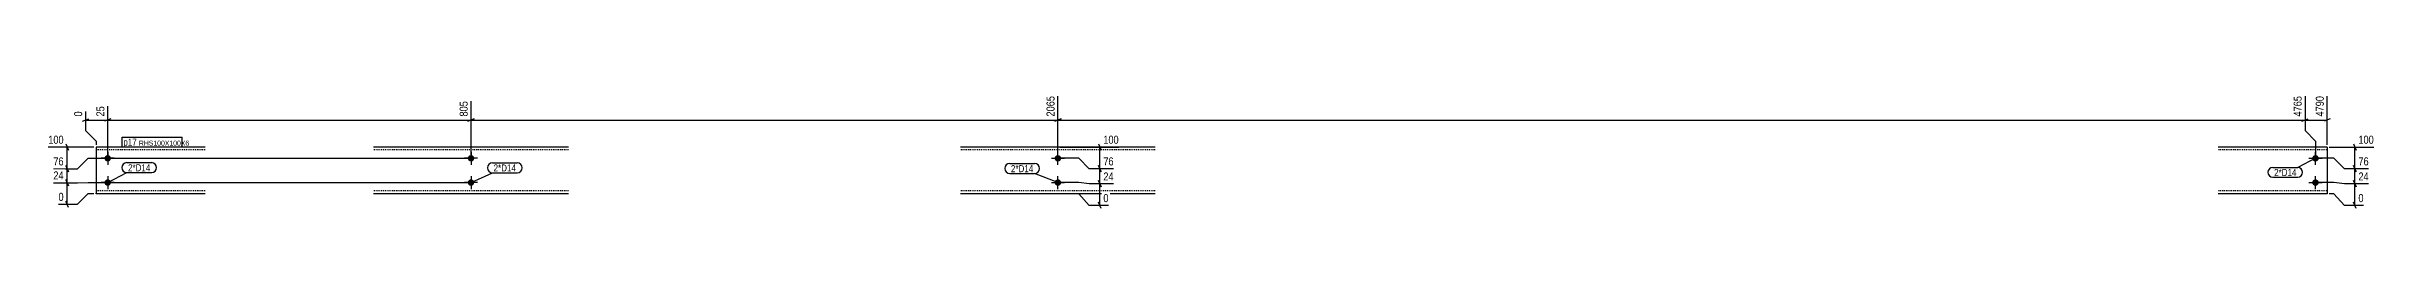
# Model space of a CAD drawing. Header units: millimetres. Extents: x 13 to 16388, y 13 to 259.
# Drawn here: x 11388 to 16388, y 14 to 259 of the extents above; entities that cross this region are included whole.
import ezdxf

# ---------------------------------------------------------------- set-up
doc = ezdxf.new("R2010")
doc.units = ezdxf.units.MM
doc.linetypes.add('DXK_LINE_DOT2', pattern=[3.9198, 1.9599, -1.9599])
for name, color, linetype in [('MÅLSÆTNING', 7, 'Continuous'), ('STÅL', 7, 'Continuous'), ('TEKST', 7, 'Continuous')]:
    doc.layers.add(name, color=color, linetype=linetype)
doc.styles.add('Arial Narrow', font='ARIALN.TTF', dxfattribs={"height": 0.2})

msp = doc.modelspace()

# ---------------------------------------------------------------- hatches: boundary and pattern name
at = {"layer": 'STÅL', "linetype": 'Continuous'}
for points in [[(11518.9, 114.4, -1), (11518.9, 128.4, -1)], [(12298.9, 114.4, -1), (12298.9, 128.4, -1)], [(13558.9, 128.4, -1), (13558.9, 114.4, -1)], [(16258.9, 128.4, -1), (16258.9, 114.4, -1)], [(11518.9, 62.4, -1), (11518.9, 76.4, -1)], [(12298.9, 62.4, -1), (12298.9, 76.4, -1)], [(13558.9, 76.4, -1), (13558.9, 62.4, -1)], [(16258.9, 76.4, -1), (16258.9, 62.4, -1)]]:
    msp.add_hatch(color=3, dxfattribs=at).paths.add_polyline_path(points)

# ---------------------------------------------------------------- linework, layer by layer
at = {"layer": 'MÅLSÆTNING', "color": 7, "linetype": 'Continuous'}
for p, q in [((13558.9, 126), (13558.9, 255)), ((13558.9, 126), (13558.9, 255)), ((16236.4, 255), (16236.4, 181)), ((16283.9, 150), (16283.9, 255)), ((11464.7, 200.8), (11478.2, 206.2)), ((11471.4, 222.1), (11471.4, 181)), ((11471.4, 203.5), (11518.9, 203.5)), ((11525.7, 206.2), (11512.2, 200.8)), ((11525.7, 206.2), (11512.2, 200.8)), ((11518.9, 126), (11518.9, 233)), ((11518.9, 126), (11518.9, 233)), ((11518.9, 203.5), (12298.9, 203.5)), ((12305.7, 206.2), (12292.2, 200.8)), ((12292.2, 200.8), (12305.7, 206.2)), ((12298.9, 126), (12298.9, 244)), ((12298.9, 126), (12298.9, 244)), ((12298.9, 203.5), (13558.9, 203.5)), ((13565.7, 206.2), (13552.2, 200.8)), ((13552.2, 200.8), (13565.7, 206.2)), ((16229.7, 200.8), (16243.2, 206.2)), ((16236.4, 203.5), (16283.9, 203.5)), ((16290.7, 206.2), (16277.2, 200.8)), ((11429.1, 152.2), (11434.5, 138.7)), ((11471.4, 181), (11493.9, 158.5)), ((11493.9, 158.5), (11493.9, 150)), ((13646.2, 152.2), (13651.6, 138.7)), ((16236.4, 181), (16258.9, 158.5)), ((16236.4, 181), (16258.9, 158.5)), ((16258.9, 158.5), (16258.9, 126)), ((16258.9, 158.5), (16258.9, 126)), ((16340.7, 152.2), (16346.1, 138.7)), ((11489.4, 145.5), (11391.3, 145.5)), ((11434.5, 92.2), (11429.1, 105.7)), ((11429.1, 105.7), (11434.5, 92.2)), ((11431.8, 99), (11431.8, 145.5)), ((11454.3, 99), (11476.8, 121.4)), ((11454.3, 99), (11476.8, 121.4)), ((11476.8, 121.4), (12294.4, 121.4)), ((11476.8, 121.4), (12294.4, 121.4)), ((13563.4, 145.5), (13689.5, 145.5)), ((13603.9, 121.4), (13563.4, 121.4)), ((13603.9, 121.4), (13563.4, 121.4)), ((13626.4, 99), (13603.9, 121.4)), ((13626.4, 99), (13603.9, 121.4)), ((13651.6, 92.2), (13646.2, 105.7)), ((13646.2, 105.7), (13651.6, 92.2)), ((13648.9, 99), (13648.9, 145.5)), ((16298.4, 121.4), (16263.4, 121.4)), ((16298.4, 121.4), (16263.4, 121.4)), ((16288.4, 145.5), (16384, 145.5)), ((16320.9, 99), (16298.4, 121.4)), ((16320.9, 99), (16298.4, 121.4)), ((16346.1, 92.2), (16340.7, 105.7)), ((16340.7, 105.7), (16346.1, 92.2)), ((16343.4, 99), (16343.4, 145.5)), ((11402.2, 99), (11454.3, 99)), ((11402.2, 99), (11454.3, 99)), ((11402.2, 68.9), (11454.3, 68.9)), ((11402.2, 68.9), (11454.3, 68.9)), ((11434.5, 62.2), (11429.1, 75.7)), ((11429.1, 75.7), (11434.5, 62.2)), ((11431.8, 68.9), (11431.8, 99)), ((11431.8, 22.9), (11431.8, 68.9)), ((11454.3, 68.9), (11476.8, 69.4)), ((11454.3, 68.9), (11476.8, 69.4)), ((11476.8, 69.4), (12294.4, 69.4)), ((11476.8, 69.4), (12294.4, 69.4)), ((13603.9, 69.4), (13563.4, 69.4)), ((13603.9, 69.4), (13563.4, 69.4)), ((13626.4, 66.7), (13603.9, 69.4)), ((13626.4, 66.7), (13603.9, 69.4)), ((13678.5, 99), (13626.4, 99)), ((13678.5, 99), (13626.4, 99)), ((13678.5, 66.7), (13626.4, 66.7)), ((13678.5, 66.7), (13626.4, 66.7)), ((13651.6, 60), (13646.2, 73.5)), ((13646.2, 73.5), (13651.6, 60)), ((13648.9, 66.7), (13648.9, 99)), ((13648.9, 20.3), (13648.9, 66.7)), ((16298.4, 69.4), (16263.4, 69.4)), ((16298.4, 69.4), (16263.4, 69.4)), ((16320.9, 66.7), (16298.4, 69.4)), ((16320.9, 66.7), (16298.4, 69.4)), ((16373, 99), (16320.9, 99)), ((16373, 99), (16320.9, 99)), ((16373, 66.7), (16320.9, 66.7)), ((16373, 66.7), (16320.9, 66.7)), ((16346.1, 60), (16340.7, 73.5)), ((16340.7, 73.5), (16346.1, 60)), ((16343.4, 66.7), (16343.4, 99)), ((16343.4, 20.3), (16343.4, 66.7)), ((11413.2, 22.9), (11454.3, 22.9)), ((11434.5, 16.2), (11429.1, 29.7)), ((11454.3, 22.9), (11476.8, 45.9)), ((11476.8, 45.9), (11489.4, 45.9)), ((13603.9, 45.5), (13563.4, 45.5)), ((13626.4, 20.3), (13603.9, 45.5)), ((13667.5, 20.3), (13626.4, 20.3)), ((13651.6, 13.5), (13646.2, 27)), ((16298.4, 45.5), (16288.4, 45.5)), ((16320.9, 20.3), (16298.4, 45.5)), ((16362, 20.3), (16320.9, 20.3)), ((16346.1, 13.5), (16340.7, 27))]:
    msp.add_line(p, q, dxfattribs=at)
at = {"layer": 'STÅL', "color": 2, "linetype": 'Continuous'}
for p, q in [((11727.9, 145.5), (11493.9, 145.5)), ((11493.9, 145.5), (11493.9, 46.4)), ((12507.9, 145.5), (12089.9, 145.5)), ((13767.9, 145.5), (13349.9, 145.5)), ((16283.9, 145.5), (16049.9, 145.5)), ((16283.9, 145.5), (16283.9, 144.5)), ((16283.9, 144.5), (16283.9, 141.9)), ((16283.9, 141.9), (16283.9, 45.5)), ((11493.9, 45.5), (11493.9, 46.4)), ((11727.9, 45.5), (11493.9, 45.5)), ((12507.9, 45.5), (12089.9, 45.5)), ((13767.9, 45.5), (13349.9, 45.5)), ((16283.9, 45.5), (16049.9, 45.5))]:
    msp.add_line(p, q, dxfattribs=at)
at = {"layer": 'STÅL', "color": 7, "linetype": 'DXK_LINE_DOT2'}
for p, q in [((11727.9, 139.5), (11493.9, 139.5)), ((12507.9, 139.5), (12089.9, 139.5)), ((13767.9, 139.5), (13349.9, 139.5)), ((16283.9, 139.5), (16049.9, 139.5)), ((11493.9, 51.5), (11493.9, 51.9)), ((11727.9, 51.5), (11493.9, 51.5)), ((12507.9, 51.5), (12089.9, 51.5)), ((13767.9, 51.5), (13349.9, 51.5)), ((16283.9, 51.5), (16049.9, 51.5)), ((16283.9, 51.5), (16283.9, 51.9))]:
    msp.add_line(p, q, dxfattribs=at)
at = {"layer": 'STÅL', "color": 3, "linetype": 'Continuous'}
for p, q in [((11532.9, 121.4), (11504.9, 121.4)), ((11518.9, 135.4), (11518.9, 107.4)), ((12312.9, 121.4), (12284.9, 121.4)), ((12298.9, 135.4), (12298.9, 107.4)), ((13544.9, 121.4), (13572.9, 121.4)), ((13558.9, 107.4), (13558.9, 135.4)), ((16244.9, 121.4), (16272.9, 121.4)), ((16258.9, 107.4), (16258.9, 135.4)), ((11532.9, 69.4), (11504.9, 69.4)), ((11518.9, 83.4), (11518.9, 55.4)), ((12312.9, 69.4), (12284.9, 69.4)), ((12298.9, 83.4), (12298.9, 55.4)), ((13544.9, 69.4), (13572.9, 69.4)), ((13558.9, 55.4), (13558.9, 83.4)), ((16244.9, 69.4), (16272.9, 69.4)), ((16258.9, 55.4), (16258.9, 83.4))]:
    msp.add_line(p, q, dxfattribs=at)

# ---------------------------------------------------------------- wipeouts: each hides what was drawn before it
at = {"color": 0}
for points in [[(12395.4, 93.2), (12395.4, 108.9), (12347.4, 108.9), (12347.4, 93.2)], [(13506.1, 91.7), (13506.1, 107.5), (13458.1, 107.5), (13458.1, 91.7)], [(16218, 83.5), (16218, 99.2), (16170.1, 99.2), (16170.1, 83.5)]]:
    msp.add_wipeout(points, dxfattribs=at).dxf.layer = 'TEKST'

# ---------------------------------------------------------------- next in the draw order: wipeouts: each hides what was drawn before it
at = {"color": 0, "linetype": 'Continuous'}
for points in [[(16280.3, 258.6), (16255.1, 258.6), (16255.1, 207.5), (16280.3, 207.5)], [(11515.3, 236.6), (11490.1, 236.6), (11490.1, 207.5), (11515.3, 207.5)], [(12295.3, 247.6), (12270.1, 247.6), (12270.1, 207.5), (12295.3, 207.5)], [(11427.8, 149.1), (11427.8, 174.3), (11387.7, 174.3), (11387.7, 149.1)], [(13693.1, 149.1), (13693.1, 174.3), (13652.9, 174.3), (13652.9, 149.1)], [(16387.6, 149.1), (16387.6, 174.3), (16347.5, 174.3), (16347.5, 149.1)]]:
    msp.add_wipeout(points, dxfattribs=at).dxf.layer = 'MÅLSÆTNING'
at = {"color": 0}
for points in [[(11581.2, 148.6), (11581.2, 164.4), (11552.4, 164.4), (11552.4, 148.6)], [(11610.6, 93.6), (11610.6, 109.4), (11562.6, 109.4), (11562.6, 93.6)], [(12395.4, 93.2), (12395.4, 108.9), (12347.4, 108.9), (12347.4, 93.2)], [(13506.1, 91.7), (13506.1, 107.5), (13458.1, 107.5), (13458.1, 91.7)], [(16218, 83.5), (16218, 99.2), (16170.1, 99.2), (16170.1, 83.5)]]:
    msp.add_wipeout(points, dxfattribs=at).dxf.layer = 'TEKST'

# ---------------------------------------------------------------- next in the draw order: linework, layer by layer
at = {"layer": 'MÅLSÆTNING', "color": 7, "linetype": 'Continuous'}
for p, q in [((16236.4, 255), (16236.4, 181)), ((13558.9, 203.5), (16236.4, 203.5)), ((16229.7, 200.8), (16243.2, 206.2))]:
    msp.add_line(p, q, dxfattribs=at)
at = {"layer": 'TEKST', "color": 7, "linetype": 'Continuous'}
for p, q in [((12344.7, 111.6), (12398.1, 111.6)), ((13455.4, 110.2), (13508.8, 110.2)), ((16167.4, 101.9), (16220.7, 101.9)), ((16258.9, 121.4), (16220.7, 101.9)), ((12298.9, 69.4), (12344.7, 90.5)), ((12344.7, 90.5), (12398.1, 90.5)), ((13455.4, 89), (13508.8, 89)), ((13558.9, 69.4), (13508.8, 89)), ((16167.4, 80.8), (16220.7, 80.8))]:
    msp.add_line(p, q, dxfattribs=at)
for centre, start, end in [((12344.7, 101), 90, 270), ((12398.1, 101), 270, 90), ((13455.4, 99.6), 90, 270), ((13508.8, 99.6), 270, 90), ((16167.4, 91.4), 90, 270), ((16220.7, 91.4), 270, 90)]:
    msp.add_arc(centre, 10.6, start, end, dxfattribs=at)

# ---------------------------------------------------------------- next in the draw order: texts
at = {"layer": 'MÅLSÆTNING', "color": 3, "linetype": 'Continuous', "style": 'Arial Narrow'}
for s, p in [('4790', (16276.7, 211.1)), ('25', (11511.7, 211.1)), ('805', (12291.7, 211.1))]:
    msp.add_text(s, height=17.18, rotation=90.0002, dxfattribs=at).set_placement(p)
for p in [(11391.3, 152.7), (13656.5, 152.7), (16351.1, 152.7)]:
    msp.add_text('100', height=17.18, dxfattribs=at).set_placement(p)
at = {"layer": 'TEKST', "color": 3, "style": 'Arial Narrow'}
for p in [(12347.4, 93.2), (13458.1, 91.7), (16170.1, 83.5)]:
    msp.add_text('2*D14', height=15.03, dxfattribs=at).set_placement(p)

# ---------------------------------------------------------------- next in the draw order: wipeouts: each hides what was drawn before it
at = {"color": 0, "linetype": 'Continuous'}
msp.add_wipeout([(11467.8, 225.7), (11442.6, 225.7), (11442.6, 207.5), (11467.8, 207.5)], dxfattribs=at).dxf.layer = 'MÅLSÆTNING'
at = {"color": 0}
for points in [[(11581.2, 148.6), (11581.2, 164.4), (11552.4, 164.4), (11552.4, 148.6)], [(11610.6, 93.6), (11610.6, 109.4), (11562.6, 109.4), (11562.6, 93.6)]]:
    msp.add_wipeout(points, dxfattribs=at).dxf.layer = 'TEKST'

# ---------------------------------------------------------------- next in the draw order: linework, layer by layer
at = {"layer": 'TEKST', "color": 7, "linetype": 'Continuous'}
for p, q in [((11549.7, 145.9), (11549.7, 167.1)), ((11559.9, 112.1), (11613.3, 112.1)), ((11518.9, 69.4), (11559.9, 90.9)), ((11559.9, 90.9), (11613.3, 90.9))]:
    msp.add_line(p, q, dxfattribs=at)
for centre, start, end in [((11559.9, 101.5), 90, 270), ((11613.3, 101.5), 270, 90)]:
    msp.add_arc(centre, 10.6, start, end, dxfattribs=at)

# ---------------------------------------------------------------- next in the draw order: texts
at = {"layer": 'MÅLSÆTNING', "color": 3, "linetype": 'Continuous', "style": 'Arial Narrow'}
msp.add_text('0', height=17.2, rotation=90.0002, dxfattribs=at).set_placement((11464.2, 211.1))
at = {"layer": 'TEKST', "color": 3, "style": 'Arial Narrow'}
msp.add_text('2*D14', height=15.03, dxfattribs=at).set_placement((11562.6, 93.6))

# ---------------------------------------------------------------- next in the draw order: wipeouts: each hides what was drawn before it
at = {"color": 0, "linetype": 'Continuous'}
for points in [[(13555.3, 258.6), (13530.1, 258.6), (13530.1, 207.5), (13555.3, 207.5)], [(16232.8, 258.6), (16207.6, 258.6), (16207.6, 207.5), (16232.8, 207.5)], [(11427.8, 102.6), (11427.8, 127.8), (11398.6, 127.8), (11398.6, 102.6)], [(13682.1, 102.6), (13682.1, 127.8), (13652.9, 127.8), (13652.9, 102.6)], [(16376.6, 102.6), (16376.6, 127.8), (16347.5, 127.8), (16347.5, 102.6)]]:
    msp.add_wipeout(points, dxfattribs=at).dxf.layer = 'MÅLSÆTNING'
at = {"color": 0}
msp.add_wipeout([(11676.4, 148.6), (11676.4, 159.9), (11585.9, 159.9), (11585.9, 148.6)], dxfattribs=at).dxf.layer = 'TEKST'

# ---------------------------------------------------------------- next in the draw order: texts
at = {"layer": 'MÅLSÆTNING', "color": 3, "linetype": 'Continuous', "style": 'Arial Narrow'}
for s, p in [('2065', (13551.7, 211.1)), ('4765', (16229.2, 211.1))]:
    msp.add_text(s, height=17.18, rotation=90.0002, dxfattribs=at).set_placement(p)
for p in [(11402.2, 106.2), (13656.5, 106.2), (16351.1, 106.2)]:
    msp.add_text('76', height=17.18, dxfattribs=at).set_placement(p)

# ---------------------------------------------------------------- next in the draw order: wipeouts: each hides what was drawn before it
at = {"color": 0}
msp.add_wipeout([(11676.4, 148.6), (11676.4, 159.9), (11585.9, 159.9), (11585.9, 148.6)], dxfattribs=at).dxf.layer = 'TEKST'

# ---------------------------------------------------------------- next in the draw order: linework, layer by layer
at = {"layer": 'TEKST', "color": 7, "linetype": 'Continuous'}
for p, q in [((11549.7, 167.1), (11679.1, 167.1)), ((11679.1, 145.9), (11679.1, 167.1)), ((11549.7, 145.9), (11679.1, 145.9))]:
    msp.add_line(p, q, dxfattribs=at)

# ---------------------------------------------------------------- next in the draw order: texts
at = {"layer": 'TEKST', "color": 3, "style": 'Arial Narrow'}
for s, height, p in [('p17', 15.03, (11552.4, 148.6)), ('RHS100X100X6', 10.737, (11585.9, 148.6))]:
    msp.add_text(s, height=height, dxfattribs=at).set_placement(p)

# ---------------------------------------------------------------- next in the draw order: wipeouts: each hides what was drawn before it
at = {"color": 0, "linetype": 'Continuous'}
for points in [[(11427.8, 72.5), (11427.8, 97.7), (11398.6, 97.7), (11398.6, 72.5)], [(13682.1, 70.3), (13682.1, 95.5), (13652.9, 95.5), (13652.9, 70.3)], [(16376.6, 70.3), (16376.6, 95.5), (16347.5, 95.5), (16347.5, 70.3)]]:
    msp.add_wipeout(points, dxfattribs=at).dxf.layer = 'MÅLSÆTNING'

# ---------------------------------------------------------------- next in the draw order: wipeouts: each hides what was drawn before it
for points in [[(11427.8, 26.5), (11427.8, 51.7), (11409.6, 51.7), (11409.6, 26.5)], [(13671.1, 23.9), (13671.1, 49.1), (13652.9, 49.1), (13652.9, 23.9)], [(16365.6, 23.9), (16365.6, 49.1), (16347.5, 49.1), (16347.5, 23.9)]]:
    msp.add_wipeout(points, dxfattribs=at).dxf.layer = 'MÅLSÆTNING'

# ---------------------------------------------------------------- next in the draw order: texts
at = {"layer": 'MÅLSÆTNING', "color": 3, "linetype": 'Continuous', "style": 'Arial Narrow'}
for s, height, p in [('24', 17.18, (11402.2, 76.1)), ('24', 17.18, (13656.5, 73.9)), ('24', 17.18, (16351.1, 73.9)), ('0', 17.2, (11413.2, 30.1)), ('0', 17.2, (13656.5, 27.5)), ('0', 17.2, (16351.1, 27.5))]:
    msp.add_text(s, height=height, dxfattribs=at).set_placement(p)

doc.saveas('drawing.dxf')
